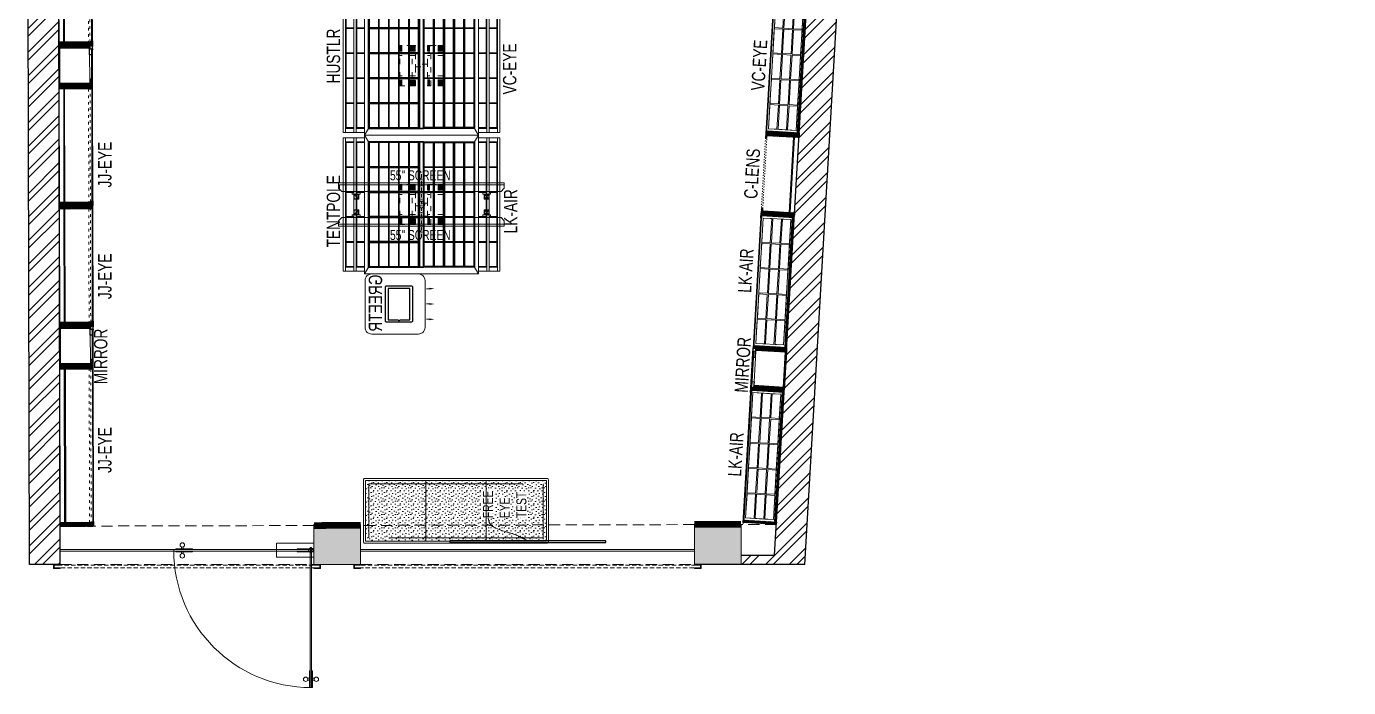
# Model space of a CAD drawing. Header units: feet. Extents: x 6677543 to 6687447, y -5287600 to -5276945.
# Drawn here: x 6677543 to 6687447, y -5287600 to -5282649 of the extents above; entities that cross this region are included whole.
import ezdxf
from ezdxf import colors
from ezdxf.entities.mleader import LeaderData, LeaderLine
from ezdxf.math import Vec2, Vec3

# ---------------------------------------------------------------- set-up
doc = ezdxf.new("R2010")
doc.units = ezdxf.units.FT
doc.header["$LTSCALE"] = 33
doc.header["$MEASUREMENT"] = 0
for name, pattern in [('ACAD_ISO03W100', [30, 12, -18]), ('DASHDOT2', [0.5, 0.25, -0.125, 0, -0.125]), ('HIDDEN', [9.525, 6.35, -3.175]), ('HIDDEN2', [4.7625, 3.175, -1.5875]), ('HIDDENX2', [0.75, 0.5, -0.25])]:
    doc.linetypes.add(name, pattern=pattern)
for name, color, linetype, lineweight in [('A-COL', 243, 'Continuous', 9), ('A-Glazing', 4, 'Continuous', 20), ('A-shutter', 8, 'Continuous', 18), ('beam', 90, 'Continuous', 9), ('column hatch', 5, 'Continuous', 0), ('Glazing', 141, 'Continuous', 15), ('HIDDEN LINE', 177, 'Continuous', 0), ('LENS-DIM', 252, 'Continuous', 5), ('LENS-HATCH', 251, 'Continuous', 5), ('LENS-TEXT', 31, 'Continuous', 5), ('LENS_TEXT', 31, 'Continuous', 5), ('LK-EQPMT', 3, 'Continuous', 18), ('LK-FF&E FLOOR', 1, 'Continuous', 9), ('LK-FF&E WALL', 1, 'Continuous', 9), ('LK-IT', 3, 'Continuous', 18), ('LK-MIRROR', 133, 'Continuous', 13), ('LN-ELEVATION-1', 81, 'Continuous', 25), ('LN-ELEVATION-2', 103, 'Continuous', 20), ('LN-ELEVATION-3', 125, 'Continuous', 18), ('LN-ELEVATION-4', 145, 'Continuous', 13), ('LN-ELEVATION-5', 167, 'Continuous', 5), ('LN-HATCH', 251, 'Continuous', 0), ('PLANO-TXT', 252, 'Continuous', 5), ('rolling shutter', 1, 'Continuous', 5)]:
    doc.layers.add(name, color=color, linetype=linetype, lineweight=lineweight)
doc.layers.add('A-WALL', color=1, linetype='Continuous')
doc.styles.add('LK TXT', font='GILC____.TTF', dxfattribs={"height": 100})
doc.styles.get("Standard").update_dxf_attribs({"font": 'GILC____.TTF'})
pattern_1 = [(45, (4208834.247, 1706614.74), (-4.4901280605, 4.4901280605), [])]
pattern_2 = [(45, (4209134.247, 1706614.74), (-4.4901280605, 4.4901280605), [])]
pattern_3 = [(45, (7858558.917, 3503823.203), (-4.4901280605, 4.4901280605), [])]
pattern_4 = [(45, (3990327.2935, 1709214.6916), (-4.4901280605, 4.4901280605), [])]

# ---------------------------------------------------------------- blocks, each defined once
blk = doc.blocks.new('JJ SH 900')
at = {"layer": 'LN-HATCH', "ltscale": 0.5}
h = blk.add_hatch(dxfattribs=at)
h.set_pattern_fill('ANSI31', color=256, scale=50)
h.paths.add_polyline_path([(-911.8, 0), (-911.8, -190), (-905.8, -190), (-905.8, -200), (-911.8, -200), (-911.8, -244), (-886.8, -244), (-886.8, 0)])
h = blk.add_hatch(dxfattribs=at)
h.set_pattern_fill('ANSI31', color=256, scale=2)
h.set_pattern_definition(pattern_1)
h.paths.add_polyline_path([(-11.8, 0), (-11.8, -190), (-17.8, -190), (-17.8, -200), (-11.8, -200), (-11.8, -244), (-36.8, -244), (-36.8, 0)])
h = blk.add_hatch(dxfattribs=at)
h.set_pattern_fill('ANSI31', color=256, scale=2)
h.set_pattern_definition(pattern_2)
h.paths.add_polyline_path([(-36.8, -40), (-886.8, -40), (-886.8, -34), (-36.8, -34)])
h = blk.add_hatch(dxfattribs=at)
h.set_pattern_fill('ANSI31', color=256, scale=2)
h.set_pattern_definition(pattern_2)
h.paths.add_polyline_path([(-876.8, -244), (-876.8, -250), (-911.8, -250), (-911.8, -244)])
h = blk.add_hatch(dxfattribs=at)
h.set_pattern_fill('ANSI31', color=256, scale=2)
h.set_pattern_definition(pattern_1)
h.paths.add_polyline_path([(-46.8, -244), (-46.8, -250), (-11.8, -250), (-11.8, -244)])
at = {"layer": 'LN-ELEVATION-1', "ltscale": 0.5}
for points in [[(-911.8, 0), (-911.8, -190), (-905.8, -190), (-905.8, -200), (-911.8, -200), (-911.8, -244), (-886.8, -244), (-886.8, 0)], [(-11.8, 0), (-11.8, -190), (-17.8, -190), (-17.8, -200), (-11.8, -200), (-11.8, -244), (-36.8, -244), (-36.8, 0)], [(-36.8, -40), (-886.8, -40), (-886.8, -34), (-36.8, -34)], [(-876.8, -244), (-876.8, -250), (-911.8, -250), (-911.8, -244)], [(-46.8, -244), (-46.8, -250), (-11.8, -250), (-11.8, -244)]]:
    blk.add_lwpolyline(points, close=True, dxfattribs=at)
at = {"layer": 'LN-ELEVATION-3', "ltscale": 0.5}
for p, q in [((-886.8, 0), (-36.8, 0)), ((-876.8, -244), (-46.8, -244)), ((-46.8, -250), (-876.8, -250))]:
    blk.add_line(p, q, dxfattribs=at)
at = {"layer": 'LN-ELEVATION-4', "linetype": 'ACAD_ISO03W100', "ltscale": 0.05}
blk.add_lwpolyline([(-886.8, -220), (-36.8, -220), (-36.8, -232), (-886.8, -232)], close=True, dxfattribs=at)
blk = doc.blocks.new('MIRROR')
at = {"layer": 'LN-HATCH', "ltscale": 0.5}
h = blk.add_hatch(dxfattribs=at)
h.set_pattern_fill('ANSI31', color=256, scale=2)
h.set_pattern_definition([(45, (4060433.7416, 1708720.787), (-4.4901280605, 4.4901280605), [])])
h.paths.add_polyline_path([(212.9, 101.3), (230.9, 101.3), (230.9, -127.7), (212.9, -127.7)])
h.paths.add_polyline_path([(230.9, 95.3), (494.9, 95.3), (494.9, 101.3), (230.9, 101.3)])
h.paths.add_polyline_path([(512.9, 101.3), (494.9, 101.3), (494.9, -127.7), (512.9, -127.7)])
at = {"layer": 'Defpoints'}
blk.add_lwpolyline([(512.9, 101.3), (212.9, 101.3), (212.9, -148.7), (512.9, -148.7)], close=True, dxfattribs=at)
at = {"layer": 'LN-ELEVATION-1'}
for points in [[(212.9, 101.3), (230.9, 101.3), (230.9, -127.7), (212.9, -127.7)], [(230.9, 95.3), (494.9, 95.3), (494.9, 101.3), (230.9, 101.3)], [(512.9, 101.3), (494.9, 101.3), (494.9, -127.7), (512.9, -127.7)], [(259.9, -141.7), (259.9, -127.7), (214.9, -127.7), (214.9, -148.7), (223.9, -148.7), (223.9, -147.2), (216.4, -147.2), (216.4, -141.7)], [(442.9, -141.7), (442.9, -127.7), (487.9, -127.7), (487.9, -148.7), (478.9, -148.7), (478.9, -147.2), (486.4, -147.2), (486.4, -141.7)], [(504.9, -148.7), (504.9, -147.2), (509.4, -147.2), (509.4, -129.2), (487.9, -129.2), (487.9, -127.7), (510.9, -127.7), (510.9, -148.7)]]:
    blk.add_lwpolyline(points, close=True, dxfattribs=at)
at = {"layer": 'LN-ELEVATION-2', "color": 4, "lineweight": 0}
blk.add_lwpolyline([(216.4, -141.7), (486.4, -141.7), (486.4, -147.2), (216.4, -147.2)], close=True, dxfattribs=at)
at = {"layer": 'LN-ELEVATION-2'}
blk.add_lwpolyline([(259.9, -141.7), (442.9, -141.7), (442.9, -127.7), (259.9, -127.7)], close=True, dxfattribs=at)
at = {"layer": 'LN-ELEVATION-4', "ltscale": 0.5}
blk.add_line((478.9, -148.7), (223.9, -148.7), dxfattribs=at)
blk = doc.blocks.new('JJ SH 1200')
at = {"layer": 'LN-HATCH', "ltscale": 0.5}
h = blk.add_hatch(dxfattribs=at)
h.set_pattern_fill('ANSI31', color=256, scale=2)
h.set_pattern_definition([(45, (4097187.331, 1708800.267), (-4.4901280605, 4.4901280605), [])])
h.paths.add_polyline_path([(792.1, 220), (792.1, 30), (786.1, 30), (786.1, 20), (792.1, 20), (792.1, -24), (767.1, -24), (767.1, 220)])
h.paths.add_polyline_path([(-382.9, 180), (767.1, 180), (767.1, 186), (-382.9, 186)])
h.paths.add_polyline_path([(757.1, -24), (757.1, -30), (792.1, -30), (792.1, -24)])
h.paths.add_polyline_path([(-407.9, 220), (-407.9, 30), (-401.9, 30), (-401.9, 20), (-407.9, 20), (-407.9, -24), (-382.9, -24), (-382.9, 220)])
h.paths.add_polyline_path([(-372.9, -24), (-372.9, -30), (-407.9, -30), (-407.9, -24)])
at = {"layer": 'LN-ELEVATION-1', "ltscale": 0.5}
for points in [[(-407.9, 220), (-407.9, 30), (-401.9, 30), (-401.9, 20), (-407.9, 20), (-407.9, -24), (-382.9, -24), (-382.9, 220)], [(792.1, 220), (792.1, 30), (786.1, 30), (786.1, 20), (792.1, 20), (792.1, -24), (767.1, -24), (767.1, 220)], [(-382.9, 180), (767.1, 180), (767.1, 186), (-382.9, 186)], [(-372.9, -24), (-372.9, -30), (-407.9, -30), (-407.9, -24)], [(757.1, -24), (757.1, -30), (792.1, -30), (792.1, -24)]]:
    blk.add_lwpolyline(points, close=True, dxfattribs=at)
at = {"layer": 'LN-ELEVATION-3', "ltscale": 0.5}
for p, q in [((767.1, 220), (-382.9, 220)), ((757.1, -24), (-372.9, -24)), ((-372.9, -30), (757.1, -30))]:
    blk.add_line(p, q, dxfattribs=at)
at = {"layer": 'LN-ELEVATION-4', "linetype": 'ACAD_ISO03W100', "ltscale": 0.05}
blk.add_lwpolyline([(767.1, 0), (-382.9, 0), (-382.9, -12), (767.1, -12)], close=True, dxfattribs=at)
blk = doc.blocks.new('*U41')
at = {"layer": 'A-shutter', "color": 5, "ltscale": 10}
for points in [[(41038044.5, -1561539.2), (41038044.5, -1561544.2), (41037999.5, -1561544.2), (41037999.5, -1561564.2), (41038044.5, -1561564.2), (41038044.5, -1561569.2), (41037994.5, -1561569.2), (41037994.5, -1561539.2)], [(41039944.5, -1561539.2), (41039944.5, -1561544.2), (41039989.5, -1561544.2), (41039989.5, -1561564.2), (41039944.5, -1561564.2), (41039944.5, -1561569.2), (41039994.5, -1561569.2), (41039994.5, -1561539.2)]]:
    blk.add_lwpolyline(points, close=True, dxfattribs=at)
at = {"layer": 'A-shutter', "color": 5, "linetype": 'HIDDENX2', "ltscale": 2}
blk.add_lwpolyline([(41037999.5, -1561544.2), (41037999.5, -1561564.2), (41039989.5, -1561564.2), (41039989.5, -1561544.2)], close=True, dxfattribs=at)
blk = doc.blocks.new('*U42')
at = {"layer": 'A-shutter', "color": 5, "ltscale": 10}
for points in [[(41037444.5, -1561539.2), (41037444.5, -1561544.2), (41037399.5, -1561544.2), (41037399.5, -1561564.2), (41037444.5, -1561564.2), (41037444.5, -1561569.2), (41037394.5, -1561569.2), (41037394.5, -1561539.2)], [(41039944.5, -1561539.2), (41039944.5, -1561544.2), (41039989.5, -1561544.2), (41039989.5, -1561564.2), (41039944.5, -1561564.2), (41039944.5, -1561569.2), (41039994.5, -1561569.2), (41039994.5, -1561539.2)]]:
    blk.add_lwpolyline(points, close=True, dxfattribs=at)
at = {"layer": 'A-shutter', "color": 5, "linetype": 'HIDDENX2', "ltscale": 2}
blk.add_lwpolyline([(41037399.5, -1561544.2), (41037399.5, -1561564.2), (41039989.5, -1561564.2), (41039989.5, -1561544.2)], close=True, dxfattribs=at)
blk = doc.blocks.new('A$C8d798a6e')
at = {"layer": 'column hatch'}
h = blk.add_hatch(color=8, dxfattribs=at)
h.dxf.hatch_style = 1
h.paths.add_polyline_path([(573.7, -986.5), (227.6, -987.3), (228.9, -1487.3), (569, -1486.5)])
h.paths.add_polyline_path([(3611, -981.8), (3611, -980.3), (3261, -981.1), (3261, -981.8), (3262.2, -1481.1), (3612.2, -1480.3)])
h.paths.add_polyline_path([(532.2, -5449.8), (182.2, -5450.6), (182.2, -5742.2), (532.2, -5742.2)])
h.paths.add_polyline_path([(3382.2, -5442.9), (3032.2, -5443.7), (3032.2, -5742.2), (3382.2, -5742.2)])
h.paths.add_polyline_path([(724.2, 3428.1), (381.5, 3499.7), (267.1, 2951.5), (609.7, 2880)])
h.paths.add_polyline_path([(3884.2, 2768.5), (3543.4, 2839.6), (3428.9, 2291.4), (3780, 2269.3)])
h.paths.add_polyline_path([(7767.5, -804), (7104.3, -802.9), (7111, -1148.9), (7749.5, -1136.6)])
h = blk.add_hatch(color=8, dxfattribs=at)
h.dxf.hatch_style = 1
h.paths.add_polyline_path([(532.2, -5449.8), (182.2, -5450.6), (182.2, -5742.2), (532.2, -5742.2)])
at = {"layer": 'LN-HATCH'}
h = blk.add_hatch(dxfattribs=at)
h.set_pattern_fill('ANSI32', color=256, scale=333, angle=180)
h.set_pattern_definition([(225, (-7770641.83, 5275627.41), (88.2999593, -88.2999593), []), (225, (-7770700.7, 5275627.41), (88.2999593, -88.2999593), [])])
h.paths.add_polyline_path([(-1740.7, 3707.7), (334.5, 3274.5), (381.5, 3499.7), (-1971.4, 3990.8), (-1947.8, -5742.8), (-1717.8, -5742.2)])
h.paths.add_polyline_path([(724.2, 3428.1), (677.2, 3203), (3496.4, 2614.5), (3543.4, 2839.6)])
h.paths.add_polyline_path([(3827.4, 2496.7), (3780, 2269.3), (7690.5, 2022.3), (7537.2, -803.6), (7767.5, -804), (7932.5, 2237.4)])
h.paths.add_polyline_path([(7106.5, -918.9), (3907.1, -980.3), (3632.2, -5672.2), (3382.2, -5672.2), (3382.2, -5742.2), (3858.5, -5742.2), (4124.3, -1206.2), (7111, -1148.9)])
at = {"layer": 'A-COL'}
for p, q in [((182.2, -5742.2), (182.2, -5442.2)), ((182.2, -5442.2), (532.2, -5442.2)), ((532.2, -5442.2), (532.2, -5742.2)), ((3032.2, -5742.2), (3032.2, -5442.2)), ((3032.2, -5442.2), (3382.2, -5442.2)), ((3382.2, -5442.2), (3382.2, -5742.2)), ((532.2, -5742.2), (182.2, -5742.2))]:
    blk.add_line(p, q, dxfattribs=at)
blk.add_lwpolyline([(532.2, -5449.8), (182.2, -5450.6), (182.2, -5742.2), (532.2, -5742.2)], close=True, dxfattribs=at)
at = {"layer": 'A-Glazing', "elevation": 17940.1}
for points in [[(-1717.8, -5630.4), (182.2, -5630.4), (182.2, -5642.4), (-1717.8, -5642.4)], [(3032.2, -5630.4), (532.2, -5630.4), (532.2, -5642.4), (3032.2, -5642.4)]]:
    blk.add_lwpolyline(points, close=True, dxfattribs=at)
at = {"layer": 'A-WALL'}
for p, q in [((-1947.8, -5742.8), (-1971.4, 3990.8)), ((-1717.8, -5742.2), (-1740.7, 3707.7)), ((3632.2, -5672.2), (3907.1, -980.3)), ((3858.5, -5742.2), (4124.3, -1206.2)), ((-1717.8, -5742.2), (-1947.8, -5742.8)), ((3858.5, -5742.2), (3032.2, -5742.2)), ((3382.2, -5672.2), (3632.2, -5672.2))]:
    blk.add_line(p, q, dxfattribs=at)
at = {"layer": 'beam', "linetype": 'HIDDEN', "ltscale": 0.4}
for points in [[(3032.2, -5443.7), (532.2, -5449.8), (532.2, -5742.2), (3032.2, -5742.2)], [(3645.6, -5442.2), (3382.2, -5442.9), (3382.2, -5672.2), (3632.2, -5672.2)], [(182.2, -5450.6), (-1718.5, -5455.2), (-1717.8, -5742.2), (182.2, -5742.2)]]:
    blk.add_lwpolyline(points, close=True, dxfattribs=at)
at = {"layer": 'rolling shutter'}
blk.add_blockref('*U41', (-41039762.3, 1555797), dxfattribs=at)
at = {"layer": 'rolling shutter', "xscale": -1}
blk.add_blockref('*U42', (41040476.6, 1555797), dxfattribs=at)
blk = doc.blocks.new('Entrance Door')
at = {"layer": 'Glazing', "ltscale": 111}
blk.add_hatch(color=256, dxfattribs=at).paths.add_polyline_path([(18, -35), (18, -1235), (30, -1235), (30, -35)])
at = {"layer": 'Glazing'}
for p, q in [((30, -54), (18, -66)), ((1118, -31), (1118, -54)), ((1118, -89), (1118, -66)), ((1133, -31), (1133, -54)), ((1133, -89), (1133, -66))]:
    blk.add_line(p, q, dxfattribs=at)
at = {"layer": 'Glazing', "ltscale": 44}
for p, q in [((-5, -1156), (18, -1156)), ((-5, -1171), (18, -1171)), ((53, -1156), (30, -1156)), ((53, -1171), (30, -1171))]:
    blk.add_line(p, q, dxfattribs=at)
at = {"layer": 'Glazing'}
for points in [[(320, -120), (0, -120), (0, 0), (320, 0)], [(0, -54), (142, -54), (142, -47), (0, -47)], [(0, -66), (142, -66), (142, -74), (0, -74)], [(1181, -54), (1038, -54), (1038, -47), (1181, -47)], [(1181, -66), (1038, -66), (1038, -74), (1181, -74)]]:
    blk.add_lwpolyline(points, close=True, dxfattribs=at)
at = {"layer": 'Glazing', "ltscale": 222}
blk.add_lwpolyline([(-2, -66), (1199, -66), (1199, -54), (-2, -54)], close=True, dxfattribs=at)
at = {"layer": 'Glazing', "ltscale": 111}
blk.add_lwpolyline([(18, -35), (18, -1235), (30, -1235), (30, -35)], close=True, dxfattribs=at)
at = {"layer": 'Glazing', "ltscale": 44}
for points in [[(18, -1093), (18, -1235), (10, -1235), (10, -1093)], [(30, -1093), (30, -1235), (37, -1235), (37, -1093)]]:
    blk.add_lwpolyline(points, close=True, dxfattribs=at)
at = {"layer": 'Glazing'}
for centre, radius in [((1125, -14), 19), ((24, -59), 19.8), ((1125, -107), 19)]:
    blk.add_circle(centre, radius, dxfattribs=at)
at = {"layer": 'Glazing', "ltscale": 44}
for centre in [(-22, -1164), (70, -1164)]:
    blk.add_circle(centre, 19, dxfattribs=at)
at = {"layer": 'Glazing', "ltscale": 222}
blk.add_arc((24, -60), 1175, 270, 359.9996, dxfattribs=at)
blk = doc.blocks.new('GREETR 450x450')
at = {"layer": 'LN-ELEVATION-1', "linetype": 'ByBlock', "lineweight": -2}
for p, q in [((481.3, 339.7), (461, 339.7)), ((481.3, 225), (461, 225)), ((481.3, 110.3), (461, 110.3))]:
    blk.add_line(p, q, dxfattribs=at)
at = {"layer": 'LN-ELEVATION-1'}
for points in [[(355.5, 98.3), (355.5, 352.3, 0.414214), (345.5, 362.3), (163.5, 362.3, 0.414214), (153.5, 352.3), (153.5, 98.3, 0.414214), (163.5, 88.3), (345.5, 88.3, 0.414214)], [(264, 342.8), (336.5, 342.8), (336.5, 107.8), (172.5, 107.8), (172.5, 342.8), (245, 342.8, 0.327538), (246.9, 344.2, -0.733799), (262.1, 344.2, 0.327538)]]:
    blk.add_lwpolyline(points, format="xyb", close=True, dxfattribs=at)
at = {"layer": 'LN-ELEVATION-1', "linetype": 'ByBlock', "lineweight": -2}
for points in [[(481.3, 346.4), (481.3, 333.1), (521.3, 339.7)], [(481.3, 231.7), (481.3, 218.3), (521.3, 225)], [(481.3, 116.9), (481.3, 103.6), (521.3, 110.3)]]:
    blk.add_solid(points, dxfattribs=at)
at = {"layer": 'LN-ELEVATION-2'}
blk.add_lwpolyline([(50, 0), (400, 0, 0.414214), (450, 50), (450, 400, 0.414214), (400, 450), (50, 450, 0.414214), (0, 400), (0, 50, 0.414214)], format="xyb", close=True, dxfattribs=at)
at = {"layer": 'LENS-TEXT', "color": 0, "linetype": 'Continuous', "ltscale": 3, "insert": (78.9, 218.7), "char_height": 100, "attachment_point": 5, "rotation": 90, "style": 'LK TXT'}
blk.add_mtext_dynamic_manual_height_columns('GREETR', width=353.056, gutter_width=0.5, heights=[0], dxfattribs=at)
blk = doc.blocks.new('ffgd')
at = {"layer": 'LN-ELEVATION-4', "linetype": 'ACAD_ISO03W100', "ltscale": 0.1}
blk.add_lwpolyline([(0, 47.3), (0, -41.5), (-20, -41.5), (-20, 47.3)], close=True, dxfattribs=at)
at = {"layer": 'LN-ELEVATION-5', "linetype": 'ACAD_ISO03W100', "ltscale": 0.1}
for p, q in [((-159.9, 165.7), (-159.9, 47.3)), ((-159.7, 165.7), (-159.7, 47.3)), ((-159.4, 165.7), (-159.4, 47.3)), ((-159, 165.7), (-159, 47.3)), ((-158.5, 165.7), (-158.5, 47.3)), ((-157.9, 165.7), (-157.9, 47.3)), ((-157.1, 165.7), (-157.1, 47.3)), ((-156.1, 165.7), (-156.1, 47.3)), ((-154.1, 165.7), (-154.1, 47.3)), ((-151.1, 165.7), (-151.1, 47.3)), ((-146.1, 165.7), (-146.1, 47.3)), ((-141.1, 165.7), (-141.1, 47.3)), ((-135.1, 165.7), (-135.1, 47.3)), ((-128.1, 165.7), (-128.1, 47.3)), ((-120.1, 165.7), (-120.1, 47.3)), ((-111.1, 165.7), (-111.1, 47.3)), ((-102.1, 165.7), (-102.1, 47.3)), ((-85, 165.7), (-85, 47.3)), ((65, 165.7), (65, 47.3)), ((82.1, 165.7), (82.1, 47.3)), ((91.1, 165.7), (91.1, 47.3)), ((100.1, 165.7), (100.1, 47.3)), ((108.1, 165.7), (108.1, 47.3)), ((115.1, 165.7), (115.1, 47.3)), ((121.1, 165.7), (121.1, 47.3)), ((126.1, 165.7), (126.1, 47.3)), ((131.1, 165.7), (131.1, 47.3)), ((134.1, 165.7), (134.1, 47.3)), ((136.1, 165.7), (136.1, 47.3)), ((137.1, 165.7), (137.1, 47.3)), ((137.9, 165.7), (137.9, 47.3)), ((138.5, 165.7), (138.5, 47.3)), ((139, 165.7), (139, 47.3)), ((139.4, 165.7), (139.4, 47.3)), ((139.7, 165.7), (139.7, 47.3)), ((139.9, 165.7), (139.9, 47.3)), ((-159.9, -41.5), (-159.9, -159.9)), ((-159.7, -41.5), (-159.7, -159.9)), ((-159.4, -41.5), (-159.4, -159.9)), ((-159, -41.5), (-159, -159.9)), ((-158.5, -41.5), (-158.5, -159.9)), ((-157.9, -41.5), (-157.9, -159.9)), ((-157.1, -41.5), (-157.1, -159.9)), ((-156.1, -41.5), (-156.1, -159.9)), ((-154.1, -41.5), (-154.1, -159.9)), ((-151.1, -41.5), (-151.1, -159.9)), ((-146.1, -41.5), (-146.1, -159.9)), ((-141.1, -41.5), (-141.1, -159.9)), ((-135.1, -41.5), (-135.1, -159.9)), ((-128.1, -41.5), (-128.1, -159.9)), ((-120.1, -41.5), (-120.1, -159.9)), ((-111.1, -41.5), (-111.1, -159.9)), ((-102.1, -41.5), (-102.1, -159.9)), ((-85, -41.5), (-85, -159.9)), ((65, -41.5), (65, -159.9)), ((82.1, -41.5), (82.1, -159.9)), ((91.1, -41.5), (91.1, -159.9)), ((100.1, -41.5), (100.1, -159.9)), ((108.1, -41.5), (108.1, -159.9)), ((115.1, -41.5), (115.1, -159.9)), ((121.1, -41.5), (121.1, -159.9)), ((126.1, -41.5), (126.1, -159.9)), ((131.1, -41.5), (131.1, -159.9)), ((134.1, -41.5), (134.1, -159.9)), ((136.1, -41.5), (136.1, -159.9)), ((137.1, -41.5), (137.1, -159.9)), ((137.9, -41.5), (137.9, -159.9)), ((138.5, -41.5), (138.5, -159.9)), ((139, -41.5), (139, -159.9)), ((139.4, -41.5), (139.4, -159.9)), ((139.7, -41.5), (139.7, -159.9)), ((139.9, -41.5), (139.9, -159.9))]:
    blk.add_line(p, q, dxfattribs=at)
for points in [[(140, 73), (140, 165.7), (-160, 165.7), (-160, 73)], [(140, -67.1), (140, -159.9), (-160, -159.9), (-160, -67.1)]]:
    blk.add_lwpolyline(points, dxfattribs=at)
for points in [[(140, 73), (140, 47.3), (-160, 47.3), (-160, 73)], [(140, -41.5), (140, -67.1), (-160, -67.1), (-160, -41.5)]]:
    blk.add_lwpolyline(points, close=True, dxfattribs=at)
blk = doc.blocks.new('EURO 1040 x 1175')
at = {"layer": 'LN-ELEVATION-1'}
for points in [[(-470, -327.4), (470, -327.4), (470, 467.6), (-470, 467.6)], [(-470, 85.1), (470, 85.1), (470, 467.6), (-470, 467.6)], [(-283.2, 85.1), (-277.2, 85.1), (-277.2, 467.6), (-283.2, 467.6)], [(-96.4, 85.1), (-90.4, 85.1), (-90.4, 467.6), (-96.4, 467.6)], [(90.4, 85.1), (96.4, 85.1), (96.4, 467.6), (90.4, 467.6)], [(277.2, 85.1), (283.2, 85.1), (283.2, 467.6), (277.2, 467.6)], [(-470, 386.6), (-283.2, 386.6), (-283.2, 392.6), (-470, 392.6)], [(-470, 311.2), (-283.2, 311.2), (-283.2, 317.2), (-470, 317.2)], [(-277.2, 386.6), (-96.4, 386.6), (-96.4, 392.6), (-277.2, 392.6)], [(-277.2, 311.2), (-96.4, 311.2), (-96.4, 317.2), (-277.2, 317.2)], [(-90.4, 386.6), (90.4, 386.6), (90.4, 392.6), (-90.4, 392.6)], [(-90.4, 311.2), (90.4, 311.2), (90.4, 317.2), (-90.4, 317.2)], [(96.4, 386.6), (277.2, 386.6), (277.2, 392.6), (96.4, 392.6)], [(96.4, 311.2), (277.2, 311.2), (277.2, 317.2), (96.4, 317.2)], [(283.2, 386.6), (470, 386.6), (470, 392.6), (283.2, 392.6)], [(283.2, 311.2), (470, 311.2), (470, 317.2), (283.2, 317.2)], [(-470, 235.8), (-283.2, 235.8), (-283.2, 241.8), (-470, 241.8)], [(-277.2, 235.8), (-96.4, 235.8), (-96.4, 241.8), (-277.2, 241.8)], [(-90.4, 235.8), (90.4, 235.8), (90.4, 241.8), (-90.4, 241.8)], [(96.4, 235.8), (277.2, 235.8), (277.2, 241.8), (96.4, 241.8)], [(283.2, 235.8), (470, 235.8), (470, 241.8), (283.2, 241.8)], [(-470, 160.4), (-283.2, 160.4), (-283.2, 166.4), (-470, 166.4)], [(-277.2, 160.4), (-96.4, 160.4), (-96.4, 166.4), (-277.2, 166.4)], [(-90.4, 160.4), (90.4, 160.4), (90.4, 166.4), (-90.4, 166.4)], [(96.4, 160.4), (277.2, 160.4), (277.2, 166.4), (96.4, 166.4)], [(283.2, 160.4), (470, 160.4), (470, 166.4), (283.2, 166.4)], [(-470, 85.1), (470, 85.1), (470, 55.1), (-470, 55.1)], [(-470, 55.1), (470, 55.1), (470, -327.4), (-470, -327.4)], [(-283.2, 55.1), (-277.2, 55.1), (-277.2, -327.4), (-283.2, -327.4)], [(-96.4, 55.1), (-90.4, 55.1), (-90.4, -327.4), (-96.4, -327.4)], [(90.4, 55.1), (96.4, 55.1), (96.4, -327.4), (90.4, -327.4)], [(277.2, 55.1), (283.2, 55.1), (283.2, -327.4), (277.2, -327.4)], [(-470, -20.3), (-283.2, -20.3), (-283.2, -26.3), (-470, -26.3)], [(-470, -95.7), (-283.2, -95.7), (-283.2, -101.7), (-470, -101.7)], [(-277.2, -20.3), (-96.4, -20.3), (-96.4, -26.3), (-277.2, -26.3)], [(-277.2, -95.7), (-96.4, -95.7), (-96.4, -101.7), (-277.2, -101.7)], [(-90.4, -20.3), (90.4, -20.3), (90.4, -26.3), (-90.4, -26.3)], [(-90.4, -95.7), (90.4, -95.7), (90.4, -101.7), (-90.4, -101.7)], [(96.4, -20.3), (277.2, -20.3), (277.2, -26.3), (96.4, -26.3)], [(96.4, -95.7), (277.2, -95.7), (277.2, -101.7), (96.4, -101.7)], [(283.2, -20.3), (470, -20.3), (470, -26.3), (283.2, -26.3)], [(283.2, -95.7), (470, -95.7), (470, -101.7), (283.2, -101.7)], [(-470, -171.1), (-283.2, -171.1), (-283.2, -177.1), (-470, -177.1)], [(-277.2, -171.1), (-96.4, -171.1), (-96.4, -177.1), (-277.2, -177.1)], [(-90.4, -171.1), (90.4, -171.1), (90.4, -177.1), (-90.4, -177.1)], [(96.4, -171.1), (277.2, -171.1), (277.2, -177.1), (96.4, -177.1)], [(283.2, -171.1), (470, -171.1), (470, -177.1), (283.2, -177.1)], [(-470, -246.4), (-283.2, -246.4), (-283.2, -252.4), (-470, -252.4)], [(-277.2, -246.4), (-96.4, -246.4), (-96.4, -252.4), (-277.2, -252.4)], [(-90.4, -246.4), (90.4, -246.4), (90.4, -252.4), (-90.4, -252.4)], [(96.4, -246.4), (277.2, -246.4), (277.2, -252.4), (96.4, -252.4)], [(283.2, -246.4), (470, -246.4), (470, -252.4), (283.2, -252.4)]]:
    blk.add_lwpolyline(points, close=True, dxfattribs=at)
for points in [[(-283.2, 461.6), (-464, 461.6), (-464, 317.2)], [(-96.4, 461.6), (-277.2, 461.6)], [(90.4, 461.6), (-90.4, 461.6)], [(277.2, 461.6), (96.4, 461.6)], [(464, 317.2), (464, 461.6), (283.2, 461.6)], [(-464, 311.2), (-464, 241.8)], [(464, 241.8), (464, 311.2)], [(-464, 235.8), (-464, 166.4)], [(464, 166.4), (464, 235.8)], [(-464, 160.4), (-464, 91.1), (-283.2, 91.1)], [(283.2, 91.1), (464, 91.1), (464, 160.4)], [(-464, -20.3), (-464, 49.1), (-283.2, 49.1)], [(-277.2, 91.1), (-96.4, 91.1)], [(-277.2, 49.1), (-96.4, 49.1)], [(-90.4, 91.1), (90.4, 91.1)], [(-90.4, 49.1), (90.4, 49.1)], [(96.4, 91.1), (277.2, 91.1)], [(96.4, 49.1), (277.2, 49.1)], [(283.2, 49.1), (464, 49.1), (464, -20.3)], [(-464, -95.7), (-464, -26.3)], [(464, -26.3), (464, -95.7)], [(-464, -171.1), (-464, -101.7)], [(-283.2, -321.4), (-464, -321.4), (-464, -177.1)], [(464, -177.1), (464, -321.4), (283.2, -321.4)], [(464, -101.7), (464, -171.1)], [(-96.4, -321.4), (-277.2, -321.4)], [(90.4, -321.4), (-90.4, -321.4)], [(277.2, -321.4), (96.4, -321.4)]]:
    blk.add_lwpolyline(points, dxfattribs=at)
at = {"layer": 'LN-ELEVATION-2'}
blk.add_lwpolyline([(-520, -357.4), (520, -357.4), (520, 497.6), (-520, 497.6)], close=True, dxfattribs=at)
for points in [[(-470, 467.6), (-520, 497.6)], [(470, 467.6), (520, 497.6)], [(-470, -327.4), (-520, -357.4)], [(470, -327.4), (520, -357.4)]]:
    blk.add_lwpolyline(points, dxfattribs=at)
at = {"layer": 'LN-ELEVATION-3'}
for points in [[(-500, 559.6), (500, 559.6), (500, 577.6), (-500, 577.6)], [(-500, 497.6), (-470, 497.6), (-470, 559.6), (-500, 559.6)], [(470, 497.6), (500, 497.6), (500, 559.6), (470, 559.6)], [(-500, -357.4), (-470, -357.4), (-470, -419.4), (-500, -419.4)], [(470, -357.4), (500, -357.4), (500, -419.4), (470, -419.4)], [(-500, -419.4), (500, -419.4), (500, -437.4), (-500, -437.4)]]:
    blk.add_lwpolyline(points, close=True, dxfattribs=at)
at = {"layer": 'LN-ELEVATION-4'}
for points in [[(-500, 639.6), (500, 639.6), (500, 657.6), (-500, 657.6)], [(-500, 577.6), (-470, 577.6), (-470, 639.6), (-500, 639.6)], [(470, 577.6), (500, 577.6), (500, 639.6), (470, 639.6)], [(-470, 497.6), (-464, 497.6), (-464, 559.6), (-470, 559.6)], [(-464, 553.6), (-283.2, 553.6), (-283.2, 559.6), (-464, 559.6)], [(-283.2, 497.6), (-277.2, 497.6), (-277.2, 559.6), (-283.2, 559.6)], [(-277.2, 553.6), (-96.4, 553.6), (-96.4, 559.6), (-277.2, 559.6)], [(-96.4, 497.6), (-90.4, 497.6), (-90.4, 559.6), (-96.4, 559.6)], [(-90.4, 553.6), (90.4, 553.6), (90.4, 559.6), (-90.4, 559.6)], [(90.4, 497.6), (96.4, 497.6), (96.4, 559.6), (90.4, 559.6)], [(96.4, 553.6), (277.2, 553.6), (277.2, 559.6), (96.4, 559.6)], [(277.2, 497.6), (283.2, 497.6), (283.2, 559.6), (277.2, 559.6)], [(283.2, 553.6), (464, 553.6), (464, 559.6), (283.2, 559.6)], [(464, 497.6), (470, 497.6), (470, 559.6), (464, 559.6)], [(-470, -357.4), (-464, -357.4), (-464, -419.4), (-470, -419.4)], [(-283.2, -357.4), (-277.2, -357.4), (-277.2, -419.4), (-283.2, -419.4)], [(-96.4, -357.4), (-90.4, -357.4), (-90.4, -419.4), (-96.4, -419.4)], [(90.4, -357.4), (96.4, -357.4), (96.4, -419.4), (90.4, -419.4)], [(277.2, -357.4), (283.2, -357.4), (283.2, -419.4), (277.2, -419.4)], [(464, -357.4), (470, -357.4), (470, -419.4), (464, -419.4)], [(-500, -437.4), (-470, -437.4), (-470, -499.4), (-500, -499.4)], [(-464, -413.4), (-283.2, -413.4), (-283.2, -419.4), (-464, -419.4)], [(-277.2, -413.4), (-96.4, -413.4), (-96.4, -419.4), (-277.2, -419.4)], [(-90.4, -413.4), (90.4, -413.4), (90.4, -419.4), (-90.4, -419.4)], [(96.4, -413.4), (277.2, -413.4), (277.2, -419.4), (96.4, -419.4)], [(283.2, -413.4), (464, -413.4), (464, -419.4), (283.2, -419.4)], [(470, -437.4), (500, -437.4), (500, -499.4), (470, -499.4)], [(-500, -499.4), (500, -499.4), (500, -517.4), (-500, -517.4)]]:
    blk.add_lwpolyline(points, close=True, dxfattribs=at)
at = {"layer": 'LN-ELEVATION-5'}
for points in [[(-470, 577.6), (-464, 577.6), (-464, 639.6), (-470, 639.6)], [(-464, 633.6), (-283.2, 633.6), (-283.2, 639.6), (-464, 639.6)], [(-283.2, 577.6), (-277.2, 577.6), (-277.2, 639.6), (-283.2, 639.6)], [(-277.2, 633.6), (-96.4, 633.6), (-96.4, 639.6), (-277.2, 639.6)], [(-96.4, 577.6), (-90.4, 577.6), (-90.4, 639.6), (-96.4, 639.6)], [(-90.4, 633.6), (90.4, 633.6), (90.4, 639.6), (-90.4, 639.6)], [(90.4, 577.6), (96.4, 577.6), (96.4, 639.6), (90.4, 639.6)], [(96.4, 633.6), (277.2, 633.6), (277.2, 639.6), (96.4, 639.6)], [(277.2, 577.6), (283.2, 577.6), (283.2, 639.6), (277.2, 639.6)], [(283.2, 633.6), (464, 633.6), (464, 639.6), (283.2, 639.6)], [(464, 577.6), (470, 577.6), (470, 639.6), (464, 639.6)], [(-470, -437.4), (-464, -437.4), (-464, -499.4), (-470, -499.4)], [(-464, -493.4), (-283.2, -493.4), (-283.2, -499.4), (-464, -499.4)], [(-283.2, -437.4), (-277.2, -437.4), (-277.2, -499.4), (-283.2, -499.4)], [(-277.2, -493.4), (-96.4, -493.4), (-96.4, -499.4), (-277.2, -499.4)], [(-96.4, -437.4), (-90.4, -437.4), (-90.4, -499.4), (-96.4, -499.4)], [(-90.4, -493.4), (90.4, -493.4), (90.4, -499.4), (-90.4, -499.4)], [(90.4, -437.4), (96.4, -437.4), (96.4, -499.4), (90.4, -499.4)], [(96.4, -493.4), (277.2, -493.4), (277.2, -499.4), (96.4, -499.4)], [(277.2, -437.4), (283.2, -437.4), (283.2, -499.4), (277.2, -499.4)], [(283.2, -493.4), (464, -493.4), (464, -499.4), (283.2, -499.4)], [(464, -437.4), (470, -437.4), (470, -499.4), (464, -499.4)]]:
    blk.add_lwpolyline(points, close=True, dxfattribs=at)
at = {"layer": 'LENS-DIM'}
blk.add_blockref('ffgd', (10, 67.1), dxfattribs=at)
blk = doc.blocks.new('VC HD 1010')
at = {"layer": 'LN-HATCH', "ltscale": 0.5}
h = blk.add_hatch(dxfattribs=at)
h.set_pattern_fill('ANSI31', color=256, scale=2)
h.set_pattern_definition([(45, (3761554.586, 1795022.936), (-4.490128061, 4.490128061), [])])
h.paths.add_polyline_path([(-505.2, 24), (-505.2, -166), (-499.2, -166), (-499.2, -176), (-505.2, -176), (-505.2, -220), (-487.2, -220), (-487.2, 24)])
h = blk.add_hatch(dxfattribs=at)
h.set_pattern_fill('ANSI31', color=256, scale=2)
h.set_pattern_definition(pattern_3)
h.paths.add_polyline_path([(504.8, 24), (504.8, -166), (498.8, -166), (498.8, -176), (504.8, -176), (504.8, -220), (486.8, -220), (486.8, 24)])
h = blk.add_hatch(dxfattribs=at)
h.set_pattern_fill('ANSI31', color=256, scale=2)
h.set_pattern_definition([(45, (7858741.917, 3503823.203), (-4.4901280605, 4.4901280605), [])])
h.paths.add_polyline_path([(-470.2, -220), (-470.2, -226), (-505.2, -226), (-505.2, -220)])
h = blk.add_hatch(dxfattribs=at)
h.set_pattern_fill('ANSI31', color=256, scale=2)
h.set_pattern_definition(pattern_3)
h.paths.add_polyline_path([(476.8, -220), (476.8, -226), (511.8, -226), (511.8, -220)])
at = {"layer": 'LN-ELEVATION-1', "ltscale": 0.5}
for points in [[(-505.2, 24), (-505.2, -166), (-499.2, -166), (-499.2, -176), (-505.2, -176), (-505.2, -220), (-487.2, -220), (-487.2, 24)], [(486.8, 12), (-487.2, 12), (-487.2, 18), (486.8, 18)], [(504.8, 24), (504.8, -166), (498.8, -166), (498.8, -176), (504.8, -176), (504.8, -220), (486.8, -220), (486.8, 24)], [(-470.2, -220), (-470.2, -226), (-505.2, -226), (-505.2, -220)], [(469.8, -220), (469.8, -226), (504.8, -226), (504.8, -220)]]:
    blk.add_lwpolyline(points, close=True, dxfattribs=at)
at = {"layer": 'LN-ELEVATION-2', "ltscale": 0.5}
blk.add_lwpolyline([(470.2, 0), (-470.2, 0), (-470.2, -208), (470.2, -208)], close=True, dxfattribs=at)
at = {"layer": 'LN-ELEVATION-3', "ltscale": 0.5}
for p, q in [((-487.2, 24), (486.8, 24)), ((-470.2, -220), (469.8, -220)), ((469.8, -226), (-470.2, -226))]:
    blk.add_line(p, q, dxfattribs=at)
for points in [[(-470.2, 0), (-288.5, 0), (-288.5, -64), (-470.2, -64)], [(-280.5, 0), (-98.8, 0), (-98.8, -64), (-280.5, -64)], [(-90.8, 0), (90.8, 0), (90.8, -64), (-90.8, -64)], [(98.8, 0), (280.5, 0), (280.5, -64), (98.8, -64)], [(288.5, 0), (470.2, 0), (470.2, -64), (288.5, -64)], [(-470.2, -136), (-288.5, -136), (-288.5, -72), (-470.2, -72)], [(-280.5, -72), (-98.8, -72), (-98.8, -136), (-280.5, -136)], [(-90.8, -72), (90.8, -72), (90.8, -136), (-90.8, -136)], [(98.8, -72), (280.5, -72), (280.5, -136), (98.8, -136)], [(288.5, -72), (470.2, -72), (470.2, -136), (288.5, -136)], [(-470.2, -144), (-288.5, -144), (-288.5, -208), (-470.2, -208)], [(-280.5, -144), (-98.8, -144), (-98.8, -208), (-280.5, -208)], [(-90.8, -144), (90.8, -144), (90.8, -208), (-90.8, -208)], [(98.8, -144), (280.5, -144), (280.5, -208), (98.8, -208)], [(288.5, -144), (470.2, -144), (470.2, -208), (288.5, -208)]]:
    blk.add_lwpolyline(points, close=True, dxfattribs=at)
blk = doc.blocks.new('CLENS 600')
at = {"layer": 'LN-HATCH', "ltscale": 0.5}
h = blk.add_hatch(dxfattribs=at)
h.set_pattern_fill('ANSI31', color=256, scale=2)
h.set_pattern_definition(pattern_4)
h.paths.add_polyline_path([(-600, 0), (-582, 0), (-582, -240), (-600, -240)])
h = blk.add_hatch(dxfattribs=at)
h.set_pattern_fill('ANSI31', color=256, scale=2)
h.set_pattern_definition([(45, (3975657.573, 1709214.6916), (-4.490128061, 4.490128061), [])])
h.paths.add_polyline_path([(-18, 0), (0, 0), (0, -240), (-18, -240)])
h = blk.add_hatch(dxfattribs=at)
h.set_pattern_fill('ANSI31', color=256, scale=2)
h.set_pattern_definition([(45, (3990252.2935, 1709214.6916), (-4.4901280605, 4.4901280605), [])])
h.paths.add_polyline_path([(-582, -40), (-18, -40), (-18, -34), (-582, -34)])
h = blk.add_hatch(dxfattribs=at)
h.set_pattern_fill('ANSI31', color=256, scale=2)
h.set_pattern_definition(pattern_4)
h.paths.add_polyline_path([(-600, -250), (-565, -250), (-565, -240), (-600, -240)])
h = blk.add_hatch(dxfattribs=at)
h.set_pattern_fill('ANSI31', color=256, scale=2)
h.set_pattern_definition([(45, (3990177.2935, 1709214.6916), (-4.4901280605, 4.4901280605), [])])
h.paths.add_polyline_path([(-35, -250), (0, -250), (0, -240), (-35, -240)])
at = {"layer": 'HIDDEN LINE', "linetype": 'ACAD_ISO03W100', "ltscale": 0.02}
for p, q in [((-35, -240), (-565, -240)), ((-565, -250), (-35, -250))]:
    blk.add_line(p, q, dxfattribs=at)
at = {"layer": 'LN-ELEVATION-1', "ltscale": 0.5}
for points in [[(-600, 0), (-582, 0), (-582, -240), (-600, -240)], [(-18, 0), (0, 0), (0, -240), (-18, -240)], [(-582, -40), (-18, -40), (-18, -34), (-582, -34)], [(-600, -250), (-565, -250), (-565, -240), (-600, -240)], [(-35, -250), (0, -250), (0, -240), (-35, -240)]]:
    blk.add_lwpolyline(points, close=True, dxfattribs=at)
at = {"layer": 'LN-ELEVATION-4'}
blk.add_line((-18, 0), (-582, 0), dxfattribs=at)
blk = doc.blocks.new('3 seater Bench 1385')
at = {"layer": 'LENS-HATCH', "lineweight": 0}
h = blk.add_hatch(dxfattribs=at)
h.set_pattern_fill('STIP1', color=177, scale=100, angle=270, pattern_type=2)
h.set_pattern_definition([(270, (6617025.25, -170439.11), (100, -2e-13), [0, -100]), (270, (6617009.25, -170451.11), (100, -2e-13), [0, -100]), (270, (6616985.25, -170446.11), (100, -2e-13), [0, -100]), (270, (6616962.25, -170481.11), (100, -2e-13), [0, -100]), (270, (6616998.25, -170478.11), (100, -2e-13), [0, -100]), (270, (6617022.25, -170505.11), (100, -2e-13), [0, -100]), (270, (6617029.25, -170470.11), (100, -2e-13), [0, -100]), (270, (6616988.25, -170512.11), (100, -2e-13), [0, -100]), (270, (6616956.25, -170507.11), (100, -2e-13), [0, -100]), (270, (6616941.25, -170433.11), (100, -2e-13), [0, -100]), (270, (6616961.25, -170451.11), (100, -2e-13), [0, -100]), (270, (6616942.25, -170465.11), (100, -2e-13), [0, -100]), (270, (6617006.25, -170526.11), (100, -2e-13), [0, -100]), (270, (6616981.25, -170494.11), (100, -2e-13), [0, -100]), (270, (6617014.25, -170486.11), (100, -2e-13), [0, -100]), (270, (6617005.25, -170503.11), (100, -2e-13), [0, -100]), (270, (6616978.25, -170467.11), (100, -2e-13), [0, -100]), (270, (6617032.25, -170495.11), (100, -2e-13), [0, -100]), (270, (6616973.25, -170526.11), (100, -2e-13), [0, -100]), (270, (6616943.25, -170523.11), (100, -2e-13), [0, -100])])
h.paths.add_polyline_path([(677.5, 227.5), (225.8, 227.5), (225.8, -227.5), (677.5, -227.5)])
h.paths.add_polyline_path([(-225.8, 227.5), (225.8, 227.5), (225.8, -227.5), (-225.8, -227.5)])
h.paths.add_polyline_path([(-677.5, 227.5), (-225.8, 227.5), (-225.8, -227.5), (-677.5, -227.5)])
at = {"layer": 'LN-ELEVATION-2', "ltscale": 0.5}
for points in [[(-677.5, 227.5), (-225.8, 227.5), (-225.8, -227.5), (-677.5, -227.5)], [(-225.8, 227.5), (225.8, 227.5), (225.8, -227.5), (-225.8, -227.5)], [(677.5, 227.5), (225.8, 227.5), (225.8, -227.5), (677.5, -227.5)]]:
    blk.add_lwpolyline(points, close=True, dxfattribs=at)
at = {"layer": 'LN-ELEVATION-5', "ltscale": 0.5}
blk.add_lwpolyline([(682.5, 242.5), (-682.5, 242.5, 0.414214), (-692.5, 232.5), (-692.5, -232.5, 0.414214), (-682.5, -242.5), (682.5, -242.5, 0.414214), (692.5, -232.5), (692.5, 232.5, 0.414214)], format="xyb", close=True, dxfattribs=at)
blk.add_lwpolyline([(677.5, 227.5), (-677.5, 227.5), (-677.5, -227.5), (677.5, -227.5)], close=True, dxfattribs=at)
at = {"layer": 'LN-ELEVATION-5', "linetype": 'HIDDEN2', "ltscale": 11}
blk.add_lwpolyline([(-652.5, 202.5), (652.5, 202.5), (652.5, -202.5), (-652.5, -202.5)], close=True, dxfattribs=at)
blk = doc.blocks.new('55INCH')
at = {"layer": 'LK-EQPMT', "ltscale": 12}
for p, q in [((2111558.8, 1135690.5), (2111583.2, 1135690.5)), ((2111583.2, 1135690.5), (2111607.7, 1135666)), ((2111607.7, 1134473.9), (2111607.7, 1135666)), ((2111607.7, 1135587.9), (2111627.2, 1135587.9)), ((2111627.2, 1135587.9), (2111627.2, 1135529.3)), ((2111627.2, 1135529.3), (2111607.7, 1135529.3)), ((2111627.2, 1134610.6), (2111607.7, 1134610.6)), ((2111627.2, 1134610.6), (2111627.2, 1134552)), ((2111607.7, 1134552), (2111627.2, 1134552)), ((2111558.8, 1134449.5), (2111583.2, 1134449.5)), ((2111583.2, 1134449.5), (2111607.7, 1134473.9))]:
    blk.add_line(p, q, dxfattribs=at)
at = {"layer": 'LK-EQPMT'}
for p, q in [((2111661.6, 1135543.3), (2111631, 1135573.9)), ((2111661.6, 1135573.9), (2111631, 1135543.3)), ((2111661.6, 1134597.1), (2111631, 1134566.5))]:
    blk.add_line(p, q, dxfattribs=at)
at = {"layer": 'LK-EQPMT', "ltscale": 12}
blk.add_lwpolyline([(2111542.6, 1135690.5), (2111558.8, 1135690.5), (2111558.8, 1134449.5), (2111542.6, 1134449.5)], close=True, dxfattribs=at)
at = {"layer": 'LK-EQPMT'}
for points in [[(2111627.2, 1135577.7), (2111627.2, 1135539.5), (2111665.4, 1135539.5), (2111665.4, 1135577.7)], [(2111631, 1135573.9), (2111631, 1135543.3), (2111661.6, 1135543.3), (2111661.6, 1135573.9)], [(2111627.2, 1134562.7), (2111627.2, 1134600.9), (2111665.4, 1134600.9), (2111665.4, 1134562.7)], [(2111631, 1134566.5), (2111631, 1134597.1), (2111661.6, 1134597.1), (2111661.6, 1134566.5)]]:
    blk.add_lwpolyline(points, close=True, dxfattribs=at)

msp = doc.modelspace()

# ---------------------------------------------------------------- linework, layer by layer
msp.add_lwpolyline([(6681882.5, -5286501), (6680714.5, -5286501), (6680714.5, -5286513), (6681882.5, -5286513)], close=True)
at = {"layer": 'LENS-DIM', "color": 3}
msp.add_lwpolyline([(6677773.5, -5277228.2), (6677795.7, -5286391.1), (6677796.4, -5286566.3), (6679696.4, -5286566.3), (6679696.4, -5286378.2), (6680046.4, -5286378.2), (6680046.4, -5286566.3), (6682546.4, -5286566.3), (6682546.4, -5286378.2), (6682896.4, -5286378.2), (6682896.4, -5286608.2), (6683146.4, -5286608.2), (6683419.1, -5281953.2)], dxfattribs=at)
at = {"layer": 'LK-IT', "color": 1, "linetype": 'DASHDOT2', "ltscale": 3}
msp.add_line((6680501.8, -5284226.9), (6680501.8, -5283737.9), dxfattribs=at)
at = {"layer": 'LK-IT'}
for points in [[(6680551.8, -5283885), (6680451.8, -5283885), (6680451.8, -5283895), (6680551.8, -5283895)], [(6680551.8, -5284079.8), (6680451.8, -5284079.8), (6680451.8, -5284069.8), (6680551.8, -5284069.8)]]:
    msp.add_lwpolyline(points, close=True, dxfattribs=at)
for points in [[(6680514.3, -5283960.7), (6680514.3, -5283895), (6680489.3, -5283895), (6680489.3, -5283960.7, -0.267949), (6680514.3, -5283960.7, 1)], [(6680514.3, -5284004), (6680514.3, -5284069.8), (6680489.3, -5284069.8), (6680489.3, -5284004, 0.267949), (6680514.3, -5284004, -1)]]:
    msp.add_lwpolyline(points, format="xyb", dxfattribs=at)
at = {"layer": 'LK-IT', "color": 1}
msp.add_circle((6680501.8, -5283982.4), 25, dxfattribs=at)
at = {"layer": 'LK-MIRROR', "linetype": 'ACAD_ISO03W100', "ltscale": 0.05, "const_width": 50}
for points in [[(6679696.4, -5286386.5), (6680046.4, -5286385.7)], [(6682546.4, -5286378.2), (6682896.4, -5286378.2)]]:
    msp.add_lwpolyline(points, dxfattribs=at)

# ---------------------------------------------------------------- block references
at = {"layer": 'A-Glazing', "xscale": -0.8748404702499005, "yscale": 0.8748404702499005, "zscale": 0.8748404702499005, "rotation": 359.9999889093191}
msp.add_blockref('Entrance Door', (6679695, -5286519.6, 17940.1), dxfattribs=at)
at = {"layer": 'LENS-DIM', "color": 3}
msp.add_blockref('A$C8d798a6e', (6679514.2, -5280935.9), dxfattribs=at)
at = {"layer": 'LK-FF&E FLOOR', "xscale": -1}
for name, p, rotation in [('EURO 1040 x 1175', (6680431.7, -5282942.4), 270), ('EURO 1040 x 1175', (6680431.7, -5283982.4), 270), ('GREETR 450x450', (6680079, -5284502.4), 180)]:
    msp.add_blockref(name, p, dxfattribs=dict(at, rotation=rotation))
at = {"layer": 'LK-FF&E FLOOR'}
msp.add_blockref('3 seater Bench 1385', (6680760.2, -5286275.9), dxfattribs=at)
at = {"layer": 'LK-FF&E WALL', "xscale": -1}
for name, p, rotation in [('JJ SH 900', (6677787, -5282803), 90.13873753544938), ('JJ SH 900', (6677789.9, -5284002.9), 90.13873753544938), ('JJ SH 900', (6677792.1, -5284902.9), 90.13873753544938), ('MIRROR', (6683105.2, -5285576.5), 266.646237692539), ('JJ SH 1200', (6678013.7, -5285598.6), 90.13873753541787)]:
    msp.add_blockref(name, p, dxfattribs=dict(at, rotation=rotation))
at = {"layer": 'LK-FF&E WALL'}
for name, p, rotation in [('VC HD 1010', (6683336.2, -5282957.8), 266.6462376925898), ('MIRROR', (6677889.5, -5283303.9), 90.13873753541787), ('CLENS 600', (6683295.6, -5284062.1), 266.6462376927149), ('VC HD 1010', (6683242, -5284565), 266.6462376925898), ('MIRROR', (6677894.6, -5285403.8), 90.13873753541787), ('VC HD 1010', (6683165.4, -5285872.8), 266.6462376925898)]:
    msp.add_blockref(name, p, dxfattribs=dict(at, rotation=rotation))
at = {"layer": 'LK-IT', "rotation": 270}
msp.add_blockref('55INCH', (5545431.8, -3172277.3), dxfattribs=at)
at = {"layer": 'LK-IT', "xscale": -1, "rotation": 270}
msp.add_blockref('55INCH', (5545431.8, -7395687.5), dxfattribs=at)

# ---------------------------------------------------------------- texts
at = {"layer": 'LENS-TEXT', "color": 0, "linetype": 'Continuous', "ltscale": 3, "char_height": 75, "width": 783.964, "attachment_point": 5, "style": 'LK TXT'}
for insert in [(6680493.3, -5283764.2), (6680493.3, -5284211.2)]:
    msp.add_mtext('\\pt225;55" SCREEN', dxfattribs=dict(at, insert=insert))
at = {"layer": 'LENS_TEXT', "linetype": 'Continuous', "ltscale": 3, "char_height": 100, "width": 324.474, "attachment_point": 5, "style": 'LK TXT'}
for insert, rotation in [((6678099.7, -5285120.3, -23744), 90), ((6682909.2, -5285183.2), 86.64624)]:
    msp.add_mtext('{\\C7;MIRROR}', dxfattribs=dict(at, insert=insert, rotation=rotation))
at = {"layer": 'PLANO-TXT', "linetype": 'Continuous', "ltscale": 3, "char_height": 100, "attachment_point": 5, "style": 'LK TXT'}
for s, insert, width, rotation in [('HUSTLR', (6679842.8, -5282870.4, -23744), 149.547, 90), ('VC-EYE', (6681163.2, -5282967, -23744), 149.547, 90), ('VC-EYE', (6683032.7, -5282938.5), 244.677, 86.64624), ('JJ-EYE', (6678130.7, -5283683.3, -23744), 149.547, 90), ('C-LENS', (6682979.2, -5283751.4), 244.677, 86.64624), ('TENTPOLE', (6679842.8, -5284033.2, -23744), 149.547, 90), ('LK-AIR', (6681168.9, -5284033.2, -23744), 149.547, 90), ('JJ-EYE', (6678130.7, -5284520.1, -23744), 149.547, 90), ('LK-AIR', (6682930.9, -5284477.6), 244.677, 86.64624), ('JJ-EYE', (6678130.7, -5285821.3, -23744), 149.547, 90), ('LK-AIR', (6682856, -5285853.5), 244.677, 86.64624)]:
    msp.add_mtext(s, dxfattribs=dict(at, insert=insert, width=width, rotation=rotation))

# ---------------------------------------------------------------- leaders
at = {"layer": 'LENS_TEXT', "color": 1, "linetype": 'Continuous', "ltscale": 3}
ml = msp.add_multileader_mtext('Standard', dxfattribs=at)
ml.set_content('{\\C256;FREE EYE TEST}', color=1)
ml.set_leader_properties(color=256, linetype='ByLayer', lineweight=-1)
ml.build(insert=Vec2(0, 0))
ml.multileader.update_dxf_attribs({"leader_type": 2, "dogleg_length": 0.36, "arrow_head_size": 50})
ctx = ml.context
ctx.base_point, ctx.char_height, ctx.arrow_head_size, ctx.landing_gap_size, ctx.plane_origin, ctx.plane_x_axis, ctx.plane_y_axis = Vec3(6681000.7, -5286330.8), 75, 50, 0.09, Vec3(6679638.3, -5287608.6), Vec3(0, 1), Vec3(-1, 0)
notes = []
notes.append((ctx, [(0, (1, 1, 0), (6681000.7, -5286331.2), (0, 1), 0.36, [(1, [(6681298.5, -5286501)], 0, [])])]))
ctx.mtext.insert, ctx.mtext.text_direction, ctx.mtext.rotation, ctx.mtext.width, ctx.mtext.flow_direction = Vec3(6680962.8, -5286330.7), Vec3(0, 1), 1.570796, 354.238, 5
for ctx, leaders in notes:
    for number, flags, end, landing, length, lines in leaders:
        leader = LeaderData()
        leader.index, (leader.has_last_leader_line, leader.has_dogleg_vector, leader.attachment_direction) = number, flags
        leader.last_leader_point, leader.dogleg_vector, leader.dogleg_length = Vec3(end), Vec3(landing), length
        for number, points, colour, breaks in lines:
            line = LeaderLine()
            line.index, line.vertices, line.color, line.breaks = number, Vec3.list(points), colors.encode_raw_color(colour), breaks
            leader.lines.append(line)
        ctx.leaders.append(leader)

doc.saveas('drawing.dxf')
